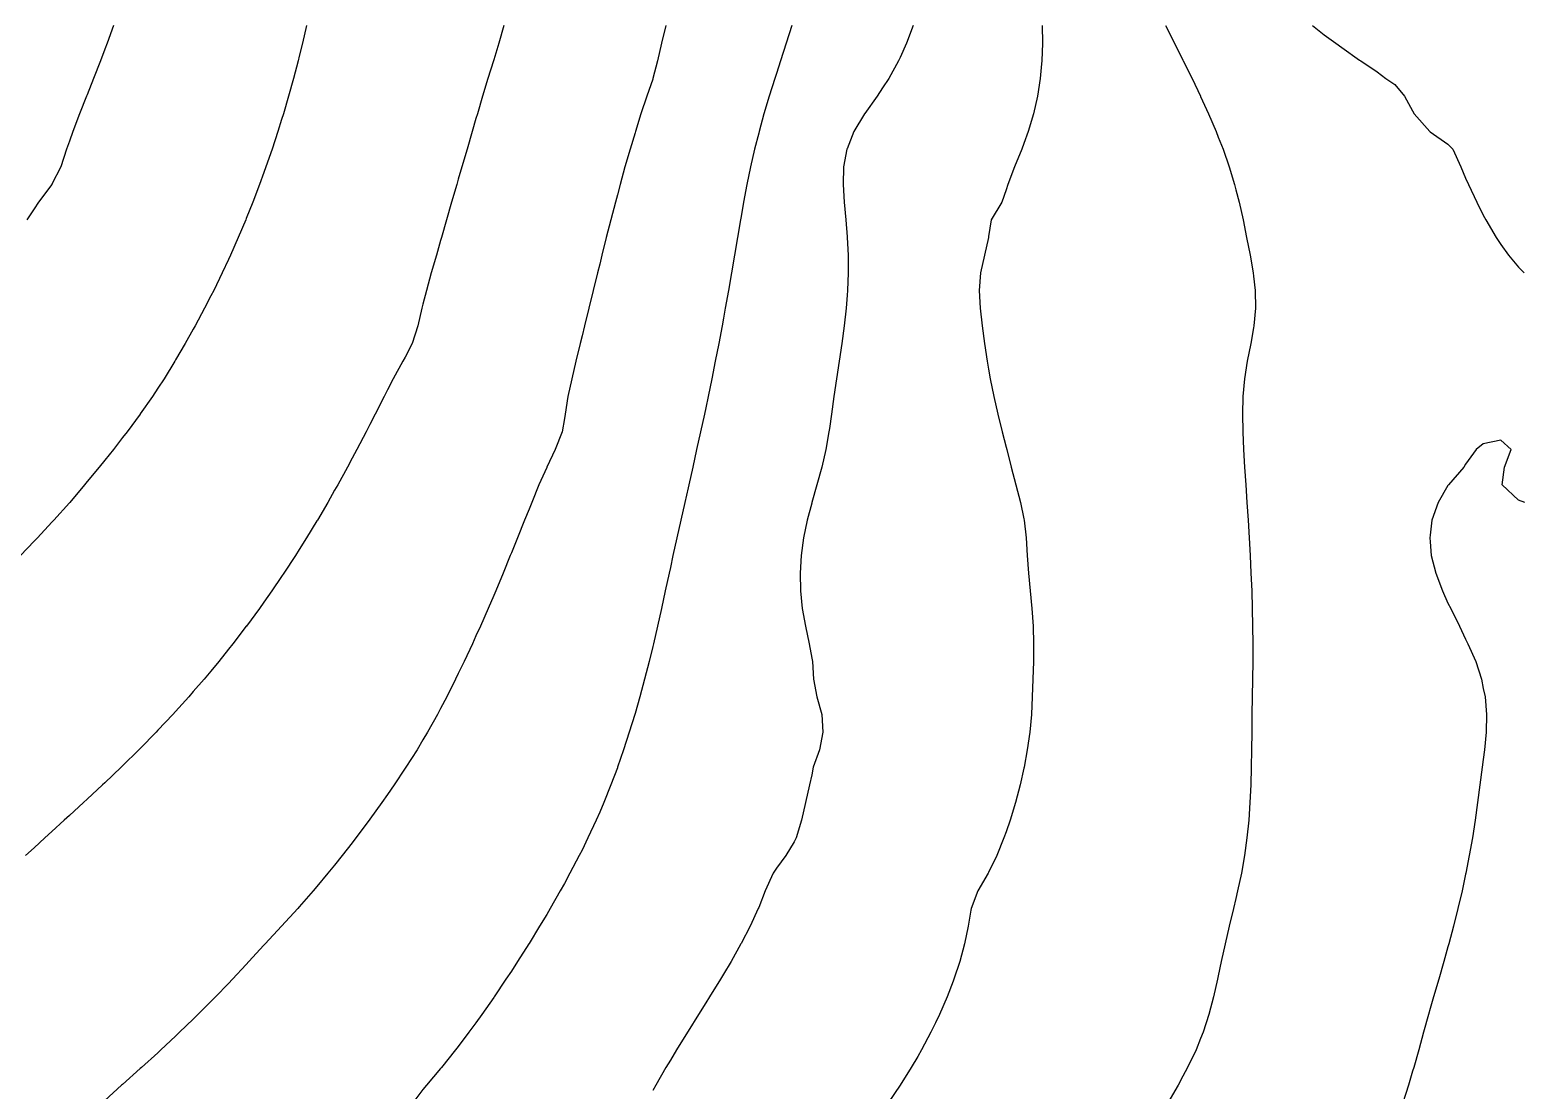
# Model space of a CAD drawing. Extents: x 771911 to 772814, y 1416488 to 1417835.
# Drawn here: x 772419.2 to 772503.5, y 1416984.9 to 1417045 of the extents above; entities that cross this region are included whole.
import ezdxf

# ---------------------------------------------------------------- set-up
doc = ezdxf.new("R2010")
doc.units = 0
doc.header["$MEASUREMENT"] = 0
for name, color, linetype in [('744.5', 1, 'CONTINUOUS'), ('745', 1, 'CONTINUOUS'), ('745.5', 1, 'CONTINUOUS'), ('746', 1, 'CONTINUOUS'), ('746.5', 1, 'CONTINUOUS'), ('747', 1, 'CONTINUOUS'), ('747.5', 1, 'CONTINUOUS'), ('748', 1, 'CONTINUOUS'), ('748.5', 1, 'CONTINUOUS')]:
    doc.layers.add(name, color=color, linetype=linetype)

msp = doc.modelspace()

# ---------------------------------------------------------------- linework, layer by layer
at = {"layer": '744.5', "color": 0, "linetype": 'Continuous'}
for points in [[(772491.769, 1417045.206, 744.5), (772492.434, 1417044.689, 744.5), (772493.096, 1417044.206, 744.5), (772493.434, 1417043.955, 744.5), (772494.434, 1417043.253, 744.5), (772494.499, 1417043.206, 744.5), (772495.434, 1417042.581, 744.5), (772495.92, 1417042.206, 744.5), (772496.434, 1417041.86, 744.5), (772496.984, 1417041.206, 744.5), (772497.434, 1417040.386, 744.5), (772497.519, 1417040.206, 744.5), (772498.417, 1417039.206, 744.5), (772498.434, 1417039.185, 744.5), (772499.434, 1417038.497, 744.5), (772499.705, 1417038.206, 744.5), (772500.171, 1417037.206, 744.5), (772500.434, 1417036.569, 744.5), (772500.604, 1417036.206, 744.5), (772501.069, 1417035.206, 744.5), (772501.434, 1417034.478, 744.5), (772501.583, 1417034.206, 744.5), (772502.17, 1417033.206, 744.5), (772502.434, 1417032.805, 744.5), (772502.868, 1417032.206, 744.5), (772503.434, 1417031.529, 744.5), (772503.737, 1417031.206, 744.5)], [(772503.786, 1417018.206, 744.5), (772503.434, 1417018.325, 744.5), (772502.497, 1417019.206, 744.5), (772502.629, 1417020.206, 744.5), (772503.002, 1417021.206, 744.5), (772502.434, 1417021.725, 744.5), (772501.434, 1417021.514, 744.5), (772501.025, 1417021.206, 744.5), (772500.434, 1417020.379, 744.5), (772500.33, 1417020.206, 744.5), (772499.469, 1417019.206, 744.5), (772499.434, 1417019.171, 744.5), (772498.872, 1417018.206, 744.5), (772498.526, 1417017.206, 744.5), (772498.434, 1417016.356, 744.5), (772498.416, 1417016.206, 744.5), (772498.434, 1417015.983, 744.5), (772498.49, 1417015.206, 744.5), (772498.739, 1417014.206, 744.5), (772499.126, 1417013.206, 744.5), (772499.434, 1417012.508, 744.5), (772499.588, 1417012.206, 744.5), (772500.082, 1417011.206, 744.5), (772500.434, 1417010.457, 744.5), (772500.563, 1417010.206, 744.5), (772501.004, 1417009.206, 744.5), (772501.327, 1417008.206, 744.5), (772501.434, 1417007.674, 744.5), (772501.534, 1417007.206, 744.5), (772501.621, 1417006.206, 744.5), (772501.598, 1417005.206, 744.5), (772501.505, 1417004.206, 744.5), (772501.434, 1417003.652, 744.5), (772501.379, 1417003.206, 744.5), (772501.245, 1417002.206, 744.5), (772501.111, 1417001.206, 744.5), (772500.969, 1417000.206, 744.5), (772500.814, 1416999.206, 744.5), (772500.639, 1416998.206, 744.5), (772500.446, 1416997.206, 744.5), (772500.434, 1416997.151, 744.5), (772500.236, 1416996.206, 744.5), (772500.002, 1416995.206, 744.5), (772499.746, 1416994.206, 744.5), (772499.479, 1416993.206, 744.5), (772499.434, 1416993.043, 744.5), (772499.203, 1416992.206, 744.5), (772498.916, 1416991.206, 744.5), (772498.624, 1416990.206, 744.5), (772498.434, 1416989.545, 744.5), (772498.335, 1416989.206, 744.5), (772498.054, 1416988.206, 744.5), (772497.778, 1416987.206, 744.5), (772497.494, 1416986.206, 744.5), (772497.434, 1416986.006, 744.5), (772497.199, 1416985.206, 744.5), (772496.876, 1416984.206, 744.5)]]:
    msp.add_polyline3d(points, dxfattribs=at)
at = {"layer": '745', "color": 0, "linetype": 'Continuous'}
msp.add_polyline3d([(772483.449, 1417045.206, 745), (772483.954, 1417044.206, 745), (772484.434, 1417043.244, 745), (772484.454, 1417043.206, 745), (772484.952, 1417042.206, 745), (772485.429, 1417041.206, 745), (772485.434, 1417041.195, 745), (772485.89, 1417040.206, 745), (772486.316, 1417039.206, 745), (772486.434, 1417038.892, 745), (772486.71, 1417038.206, 745), (772487.058, 1417037.206, 745), (772487.359, 1417036.206, 745), (772487.434, 1417035.911, 745), (772487.616, 1417035.206, 745), (772487.838, 1417034.206, 745), (772488.04, 1417033.206, 745), (772488.235, 1417032.206, 745), (772488.411, 1417031.206, 745), (772488.434, 1417031.024, 745), (772488.527, 1417030.206, 745), (772488.548, 1417029.206, 745), (772488.45, 1417028.206, 745), (772488.434, 1417028.092, 745), (772488.272, 1417027.206, 745), (772488.069, 1417026.206, 745), (772487.916, 1417025.206, 745), (772487.834, 1417024.206, 745), (772487.81, 1417023.206, 745), (772487.827, 1417022.206, 745), (772487.868, 1417021.206, 745), (772487.925, 1417020.206, 745), (772487.989, 1417019.206, 745), (772488.056, 1417018.206, 745), (772488.12, 1417017.206, 745), (772488.182, 1417016.206, 745), (772488.239, 1417015.206, 745), (772488.288, 1417014.206, 745), (772488.329, 1417013.206, 745), (772488.361, 1417012.206, 745), (772488.38, 1417011.206, 745), (772488.388, 1417010.206, 745), (772488.386, 1417009.206, 745), (772488.375, 1417008.206, 745), (772488.359, 1417007.206, 745), (772488.343, 1417006.206, 745), (772488.329, 1417005.206, 745), (772488.316, 1417004.206, 745), (772488.3, 1417003.206, 745), (772488.272, 1417002.206, 745), (772488.228, 1417001.206, 745), (772488.157, 1417000.206, 745), (772488.056, 1416999.206, 745), (772487.918, 1416998.206, 745), (772487.742, 1416997.206, 745), (772487.534, 1416996.206, 745), (772487.434, 1416995.781, 745), (772487.301, 1416995.206, 745), (772487.058, 1416994.206, 745), (772486.822, 1416993.206, 745), (772486.601, 1416992.206, 745), (772486.434, 1416991.408, 745), (772486.389, 1416991.206, 745), (772486.159, 1416990.206, 745), (772485.896, 1416989.206, 745), (772485.574, 1416988.206, 745), (772485.434, 1416987.851, 745), (772485.178, 1416987.206, 745), (772484.704, 1416986.206, 745), (772484.434, 1416985.714, 745), (772484.164, 1416985.206, 745), (772483.58, 1416984.206, 745)], dxfattribs=at)
at = {"layer": '745.5', "color": 0, "linetype": 'Continuous'}
msp.add_polyline3d([(772476.476, 1417045.206, 745.5), (772476.484, 1417044.206, 745.5), (772476.448, 1417043.206, 745.5), (772476.434, 1417043.032, 745.5), (772476.359, 1417042.206, 745.5), (772476.206, 1417041.206, 745.5), (772475.983, 1417040.206, 745.5), (772475.685, 1417039.206, 745.5), (772475.434, 1417038.523, 745.5), (772475.314, 1417038.206, 745.5), (772474.904, 1417037.206, 745.5), (772474.535, 1417036.206, 745.5), (772474.434, 1417035.907, 745.5), (772474.191, 1417035.206, 745.5), (772473.584, 1417034.206, 745.5), (772473.434, 1417033.261, 745.5), (772473.426, 1417033.206, 745.5), (772473.201, 1417032.206, 745.5), (772472.977, 1417031.206, 745.5), (772472.911, 1417030.206, 745.5), (772472.959, 1417029.206, 745.5), (772473.067, 1417028.206, 745.5), (772473.202, 1417027.206, 745.5), (772473.357, 1417026.206, 745.5), (772473.434, 1417025.76, 745.5), (772473.535, 1417025.206, 745.5), (772473.739, 1417024.206, 745.5), (772473.969, 1417023.206, 745.5), (772474.216, 1417022.206, 745.5), (772474.434, 1417021.342, 745.5), (772474.468, 1417021.206, 745.5), (772474.723, 1417020.206, 745.5), (772474.978, 1417019.206, 745.5), (772475.238, 1417018.206, 745.5), (772475.434, 1417017.278, 745.5), (772475.448, 1417017.206, 745.5), (772475.557, 1417016.206, 745.5), (772475.623, 1417015.206, 745.5), (772475.698, 1417014.206, 745.5), (772475.788, 1417013.206, 745.5), (772475.886, 1417012.206, 745.5), (772475.966, 1417011.206, 745.5), (772475.989, 1417010.206, 745.5), (772475.977, 1417009.206, 745.5), (772475.951, 1417008.206, 745.5), (772475.915, 1417007.206, 745.5), (772475.859, 1417006.206, 745.5), (772475.772, 1417005.206, 745.5), (772475.631, 1417004.206, 745.5), (772475.445, 1417003.206, 745.5), (772475.434, 1417003.155, 745.5), (772475.222, 1417002.206, 745.5), (772474.961, 1417001.206, 745.5), (772474.659, 1417000.206, 745.5), (772474.434, 1416999.556, 745.5), (772474.308, 1416999.206, 745.5), (772473.897, 1416998.206, 745.5), (772473.434, 1416997.242, 745.5), (772473.414, 1416997.206, 745.5), (772472.831, 1416996.206, 745.5), (772472.452, 1416995.206, 745.5), (772472.434, 1416995.116, 745.5), (772472.278, 1416994.206, 745.5), (772472.077, 1416993.206, 745.5), (772471.807, 1416992.206, 745.5), (772471.477, 1416991.206, 745.5), (772471.434, 1416991.094, 745.5), (772471.095, 1416990.206, 745.5), (772470.662, 1416989.206, 745.5), (772470.434, 1416988.731, 745.5), (772470.178, 1416988.206, 745.5), (772469.644, 1416987.206, 745.5), (772469.434, 1416986.836, 745.5), (772469.064, 1416986.206, 745.5), (772468.436, 1416985.206, 745.5), (772468.434, 1416985.203, 745.5), (772467.755, 1416984.206, 745.5)], dxfattribs=at)
at = {"layer": '746', "color": 0, "linetype": 'Continuous'}
msp.add_polyline3d([(772469.168, 1417045.206, 746), (772468.803, 1417044.206, 746), (772468.434, 1417043.401, 746), (772468.345, 1417043.206, 746), (772467.794, 1417042.206, 746), (772467.434, 1417041.683, 746), (772467.137, 1417041.206, 746), (772466.434, 1417040.231, 746), (772466.419, 1417040.206, 746), (772465.809, 1417039.206, 746), (772465.434, 1417038.234, 746), (772465.423, 1417038.206, 746), (772465.235, 1417037.206, 746), (772465.208, 1417036.206, 746), (772465.268, 1417035.206, 746), (772465.359, 1417034.206, 746), (772465.434, 1417033.25, 746), (772465.437, 1417033.206, 746), (772465.485, 1417032.206, 746), (772465.49, 1417031.206, 746), (772465.454, 1417030.206, 746), (772465.434, 1417029.934, 746), (772465.38, 1417029.206, 746), (772465.274, 1417028.206, 746), (772465.141, 1417027.206, 746), (772464.989, 1417026.206, 746), (772464.834, 1417025.206, 746), (772464.688, 1417024.206, 746), (772464.551, 1417023.206, 746), (772464.434, 1417022.385, 746), (772464.407, 1417022.206, 746), (772464.232, 1417021.206, 746), (772464.005, 1417020.206, 746), (772463.73, 1417019.206, 746), (772463.444, 1417018.206, 746), (772463.434, 1417018.17, 746), (772463.182, 1417017.206, 746), (772462.968, 1417016.206, 746), (772462.833, 1417015.206, 746), (772462.776, 1417014.206, 746), (772462.788, 1417013.206, 746), (772462.884, 1417012.206, 746), (772463.071, 1417011.206, 746), (772463.29, 1417010.206, 746), (772463.434, 1417009.38, 746), (772463.469, 1417009.206, 746), (772463.528, 1417008.206, 746), (772463.727, 1417007.206, 746), (772463.995, 1417006.206, 746), (772464.063, 1417005.206, 746), (772463.875, 1417004.206, 746), (772463.517, 1417003.206, 746), (772463.434, 1417002.774, 746), (772463.301, 1417002.206, 746), (772463.087, 1417001.206, 746), (772462.851, 1417000.206, 746), (772462.547, 1416999.206, 746), (772462.434, 1416998.99, 746), (772461.97, 1416998.206, 746), (772461.434, 1416997.488, 746), (772461.256, 1416997.206, 746), (772460.793, 1416996.206, 746), (772460.434, 1416995.268, 746), (772460.41, 1416995.206, 746), (772459.949, 1416994.206, 746), (772459.434, 1416993.227, 746), (772459.423, 1416993.206, 746), (772458.865, 1416992.206, 746), (772458.434, 1416991.486, 746), (772458.27, 1416991.206, 746), (772457.654, 1416990.206, 746), (772457.434, 1416989.864, 746), (772457.023, 1416989.206, 746), (772456.434, 1416988.27, 746), (772456.395, 1416988.206, 746), (772455.78, 1416987.206, 746), (772455.434, 1416986.625, 746), (772455.185, 1416986.206, 746), (772454.607, 1416985.206, 746), (772454.434, 1416984.9, 746)], dxfattribs=at)
at = {"layer": '746.5', "color": 0, "linetype": 'Continuous'}
msp.add_polyline3d([(772462.312, 1417045.206, 746.5), (772461.992, 1417044.206, 746.5), (772461.665, 1417043.206, 746.5), (772461.434, 1417042.491, 746.5), (772461.342, 1417042.206, 746.5), (772461.025, 1417041.206, 746.5), (772460.728, 1417040.206, 746.5), (772460.457, 1417039.206, 746.5), (772460.434, 1417039.114, 746.5), (772460.202, 1417038.206, 746.5), (772459.973, 1417037.206, 746.5), (772459.767, 1417036.206, 746.5), (772459.578, 1417035.206, 746.5), (772459.434, 1417034.386, 746.5), (772459.4, 1417034.206, 746.5), (772459.226, 1417033.206, 746.5), (772459.056, 1417032.206, 746.5), (772458.886, 1417031.206, 746.5), (772458.714, 1417030.206, 746.5), (772458.538, 1417029.206, 746.5), (772458.434, 1417028.63, 746.5), (772458.355, 1417028.206, 746.5), (772458.166, 1417027.206, 746.5), (772457.972, 1417026.206, 746.5), (772457.773, 1417025.206, 746.5), (772457.568, 1417024.206, 746.5), (772457.434, 1417023.564, 746.5), (772457.357, 1417023.206, 746.5), (772457.14, 1417022.206, 746.5), (772456.92, 1417021.206, 746.5), (772456.697, 1417020.206, 746.5), (772456.473, 1417019.206, 746.5), (772456.434, 1417019.03, 746.5), (772456.246, 1417018.206, 746.5), (772456.021, 1417017.206, 746.5), (772455.799, 1417016.206, 746.5), (772455.581, 1417015.206, 746.5), (772455.434, 1417014.52, 746.5), (772455.363, 1417014.206, 746.5), (772455.144, 1417013.206, 746.5), (772454.924, 1417012.206, 746.5), (772454.701, 1417011.206, 746.5), (772454.47, 1417010.206, 746.5), (772454.434, 1417010.05, 746.5), (772454.228, 1417009.206, 746.5), (772453.973, 1417008.206, 746.5), (772453.703, 1417007.206, 746.5), (772453.434, 1417006.261, 746.5), (772453.418, 1417006.206, 746.5), (772453.11, 1417005.206, 746.5), (772452.783, 1417004.206, 746.5), (772452.444, 1417003.206, 746.5), (772452.434, 1417003.179, 746.5), (772452.06, 1417002.206, 746.5), (772451.66, 1417001.206, 746.5), (772451.434, 1417000.674, 746.5), (772451.232, 1417000.206, 746.5), (772450.77, 1416999.206, 746.5), (772450.434, 1416998.519, 746.5), (772450.276, 1416998.206, 746.5), (772449.752, 1416997.206, 746.5), (772449.434, 1416996.621, 746.5), (772449.202, 1416996.206, 746.5), (772448.628, 1416995.206, 746.5), (772448.434, 1416994.875, 746.5), (772448.032, 1416994.206, 746.5), (772447.434, 1416993.229, 746.5), (772447.42, 1416993.206, 746.5), (772446.784, 1416992.206, 746.5), (772446.434, 1416991.664, 746.5), (772446.131, 1416991.206, 746.5), (772445.458, 1416990.206, 746.5), (772445.434, 1416990.171, 746.5), (772444.76, 1416989.206, 746.5), (772444.434, 1416988.746, 746.5), (772444.036, 1416988.206, 746.5), (772443.434, 1416987.402, 746.5), (772443.279, 1416987.206, 746.5), (772442.478, 1416986.206, 746.5), (772442.434, 1416986.149, 746.5), (772441.624, 1416985.206, 746.5), (772441.434, 1416984.957, 746.5), (772440.863, 1416984.206, 746.5)], dxfattribs=at)
at = {"layer": '747', "color": 0, "linetype": 'Continuous'}
msp.add_polyline3d([(772455.17, 1417045.206, 747), (772454.936, 1417044.206, 747), (772454.713, 1417043.206, 747), (772454.446, 1417042.206, 747), (772454.434, 1417042.168, 747), (772454.106, 1417041.206, 747), (772453.768, 1417040.206, 747), (772453.454, 1417039.206, 747), (772453.434, 1417039.139, 747), (772453.149, 1417038.206, 747), (772452.862, 1417037.206, 747), (772452.588, 1417036.206, 747), (772452.434, 1417035.618, 747), (772452.322, 1417035.206, 747), (772452.061, 1417034.206, 747), (772451.807, 1417033.206, 747), (772451.558, 1417032.206, 747), (772451.434, 1417031.702, 747), (772451.308, 1417031.206, 747), (772451.059, 1417030.206, 747), (772450.813, 1417029.206, 747), (772450.568, 1417028.206, 747), (772450.434, 1417027.644, 747), (772450.326, 1417027.206, 747), (772450.084, 1417026.206, 747), (772449.851, 1417025.206, 747), (772449.639, 1417024.206, 747), (772449.471, 1417023.206, 747), (772449.434, 1417022.951, 747), (772449.304, 1417022.206, 747), (772448.912, 1417021.206, 747), (772448.441, 1417020.206, 747), (772448.434, 1417020.19, 747), (772447.997, 1417019.206, 747), (772447.587, 1417018.206, 747), (772447.434, 1417017.819, 747), (772447.182, 1417017.206, 747), (772446.779, 1417016.206, 747), (772446.434, 1417015.344, 747), (772446.376, 1417015.206, 747), (772445.964, 1417014.206, 747), (772445.548, 1417013.206, 747), (772445.434, 1417012.932, 747), (772445.119, 1417012.206, 747), (772444.681, 1417011.206, 747), (772444.434, 1417010.649, 747), (772444.23, 1417010.206, 747), (772443.764, 1417009.206, 747), (772443.434, 1417008.511, 747), (772443.283, 1417008.206, 747), (772442.778, 1417007.206, 747), (772442.434, 1417006.544, 747), (772442.251, 1417006.206, 747), (772441.692, 1417005.206, 747), (772441.434, 1417004.764, 747), (772441.097, 1417004.206, 747), (772440.468, 1417003.206, 747), (772440.434, 1417003.154, 747), (772439.802, 1417002.206, 747), (772439.434, 1417001.671, 747), (772439.107, 1417001.206, 747), (772438.434, 1417000.269, 747), (772438.387, 1417000.206, 747), (772437.637, 1416999.206, 747), (772437.434, 1416998.938, 747), (772436.862, 1416998.206, 747), (772436.434, 1416997.665, 747), (772436.059, 1416997.206, 747), (772435.434, 1416996.453, 747), (772435.223, 1416996.206, 747), (772434.434, 1416995.3, 747), (772434.35, 1416995.206, 747), (772433.436, 1416994.206, 747), (772433.434, 1416994.204, 747), (772432.505, 1416993.206, 747), (772432.434, 1416993.129, 747), (772431.58, 1416992.206, 747), (772431.434, 1416992.044, 747), (772430.652, 1416991.206, 747), (772430.434, 1416990.974, 747), (772429.689, 1416990.206, 747), (772429.434, 1416989.944, 747), (772428.691, 1416989.206, 747), (772428.434, 1416988.951, 747), (772427.662, 1416988.206, 747), (772427.434, 1416987.982, 747), (772426.605, 1416987.206, 747), (772426.434, 1416987.047, 747), (772425.497, 1416986.206, 747), (772425.434, 1416986.15, 747), (772424.434, 1416985.252, 747), (772424.383, 1416985.206, 747), (772423.434, 1416984.342, 747)], dxfattribs=at)
at = {"layer": '747.5', "color": 0, "linetype": 'Continuous'}
msp.add_polyline3d([(772446.01, 1417045.206, 747.5), (772445.72, 1417044.206, 747.5), (772445.434, 1417043.258, 747.5), (772445.418, 1417043.206, 747.5), (772445.113, 1417042.206, 747.5), (772444.81, 1417041.206, 747.5), (772444.513, 1417040.206, 747.5), (772444.434, 1417039.937, 747.5), (772444.217, 1417039.206, 747.5), (772443.925, 1417038.206, 747.5), (772443.636, 1417037.206, 747.5), (772443.434, 1417036.502, 747.5), (772443.347, 1417036.206, 747.5), (772443.057, 1417035.206, 747.5), (772442.768, 1417034.206, 747.5), (772442.48, 1417033.206, 747.5), (772442.434, 1417033.043, 747.5), (772442.19, 1417032.206, 747.5), (772441.903, 1417031.206, 747.5), (772441.629, 1417030.206, 747.5), (772441.434, 1417029.428, 747.5), (772441.377, 1417029.206, 747.5), (772441.148, 1417028.206, 747.5), (772440.827, 1417027.206, 747.5), (772440.434, 1417026.423, 747.5), (772440.302, 1417026.206, 747.5), (772439.753, 1417025.206, 747.5), (772439.434, 1417024.578, 747.5), (772439.239, 1417024.206, 747.5), (772438.73, 1417023.206, 747.5), (772438.434, 1417022.624, 747.5), (772438.217, 1417022.206, 747.5), (772437.695, 1417021.206, 747.5), (772437.434, 1417020.711, 747.5), (772437.161, 1417020.206, 747.5), (772436.61, 1417019.206, 747.5), (772436.434, 1417018.891, 747.5), (772436.042, 1417018.206, 747.5), (772435.456, 1417017.206, 747.5), (772435.434, 1417017.168, 747.5), (772434.847, 1417016.206, 747.5), (772434.434, 1417015.543, 747.5), (772434.218, 1417015.206, 747.5), (772433.564, 1417014.206, 747.5), (772433.434, 1417014.011, 747.5), (772432.883, 1417013.206, 747.5), (772432.434, 1417012.563, 747.5), (772432.178, 1417012.206, 747.5), (772431.445, 1417011.206, 747.5), (772431.434, 1417011.192, 747.5), (772430.681, 1417010.206, 747.5), (772430.434, 1417009.891, 747.5), (772429.884, 1417009.206, 747.5), (772429.434, 1417008.66, 747.5), (772429.05, 1417008.206, 747.5), (772428.434, 1417007.491, 747.5), (772428.182, 1417007.206, 747.5), (772427.434, 1417006.376, 747.5), (772427.277, 1417006.206, 747.5), (772426.434, 1417005.307, 747.5), (772426.337, 1417005.206, 747.5), (772425.434, 1417004.277, 747.5), (772425.363, 1417004.206, 747.5), (772424.434, 1417003.285, 747.5), (772424.353, 1417003.206, 747.5), (772423.434, 1417002.325, 747.5), (772423.308, 1417002.206, 747.5), (772422.434, 1417001.395, 747.5), (772422.228, 1417001.206, 747.5), (772421.434, 1417000.487, 747.5), (772421.126, 1417000.206, 747.5), (772420.434, 1416999.579, 747.5), (772420.029, 1416999.206, 747.5), (772419.434, 1416998.653, 747.5), (772418.947, 1416998.206, 747.5)], dxfattribs=at)
at = {"layer": '748', "color": 0, "linetype": 'Continuous'}
msp.add_polyline3d([(772434.837, 1417045.206, 748), (772434.615, 1417044.206, 748), (772434.434, 1417043.466, 748), (772434.37, 1417043.206, 748), (772434.108, 1417042.206, 748), (772433.827, 1417041.206, 748), (772433.532, 1417040.206, 748), (772433.434, 1417039.89, 748), (772433.22, 1417039.206, 748), (772432.892, 1417038.206, 748), (772432.547, 1417037.206, 748), (772432.434, 1417036.89, 748), (772432.185, 1417036.206, 748), (772431.805, 1417035.206, 748), (772431.434, 1417034.276, 748), (772431.406, 1417034.206, 748), (772430.985, 1417033.206, 748), (772430.543, 1417032.206, 748), (772430.434, 1417031.968, 748), (772430.078, 1417031.206, 748), (772429.59, 1417030.206, 748), (772429.434, 1417029.899, 748), (772429.077, 1417029.206, 748), (772428.54, 1417028.206, 748), (772428.434, 1417028.013, 748), (772427.98, 1417027.206, 748), (772427.434, 1417026.271, 748), (772427.395, 1417026.206, 748), (772426.78, 1417025.206, 748), (772426.434, 1417024.668, 748), (772426.128, 1417024.206, 748), (772425.434, 1417023.214, 748), (772425.428, 1417023.206, 748), (772424.687, 1417022.206, 748), (772424.434, 1417021.876, 748), (772423.913, 1417021.206, 748), (772423.434, 1417020.603, 748), (772423.112, 1417020.206, 748), (772422.434, 1417019.382, 748), (772422.286, 1417019.206, 748), (772421.449, 1417018.206, 748), (772421.434, 1417018.188, 748), (772420.544, 1417017.206, 748), (772420.434, 1417017.086, 748), (772419.614, 1417016.206, 748), (772419.434, 1417016.017, 748), (772418.655, 1417015.206, 748)], dxfattribs=at)
at = {"layer": '748.5', "color": 0, "linetype": 'Continuous'}
msp.add_polyline3d([(772423.928, 1417045.206, 748.5), (772423.557, 1417044.206, 748.5), (772423.434, 1417043.876, 748.5), (772423.178, 1417043.206, 748.5), (772422.791, 1417042.206, 748.5), (772422.434, 1417041.291, 748.5), (772422.4, 1417041.206, 748.5), (772422.005, 1417040.206, 748.5), (772421.623, 1417039.206, 748.5), (772421.434, 1417038.665, 748.5), (772421.269, 1417038.206, 748.5), (772420.932, 1417037.206, 748.5), (772420.434, 1417036.224, 748.5), (772420.423, 1417036.206, 748.5), (772419.682, 1417035.206, 748.5), (772419.434, 1417034.828, 748.5), (772419.015, 1417034.206, 748.5)], dxfattribs=at)

doc.saveas('drawing.dxf')
